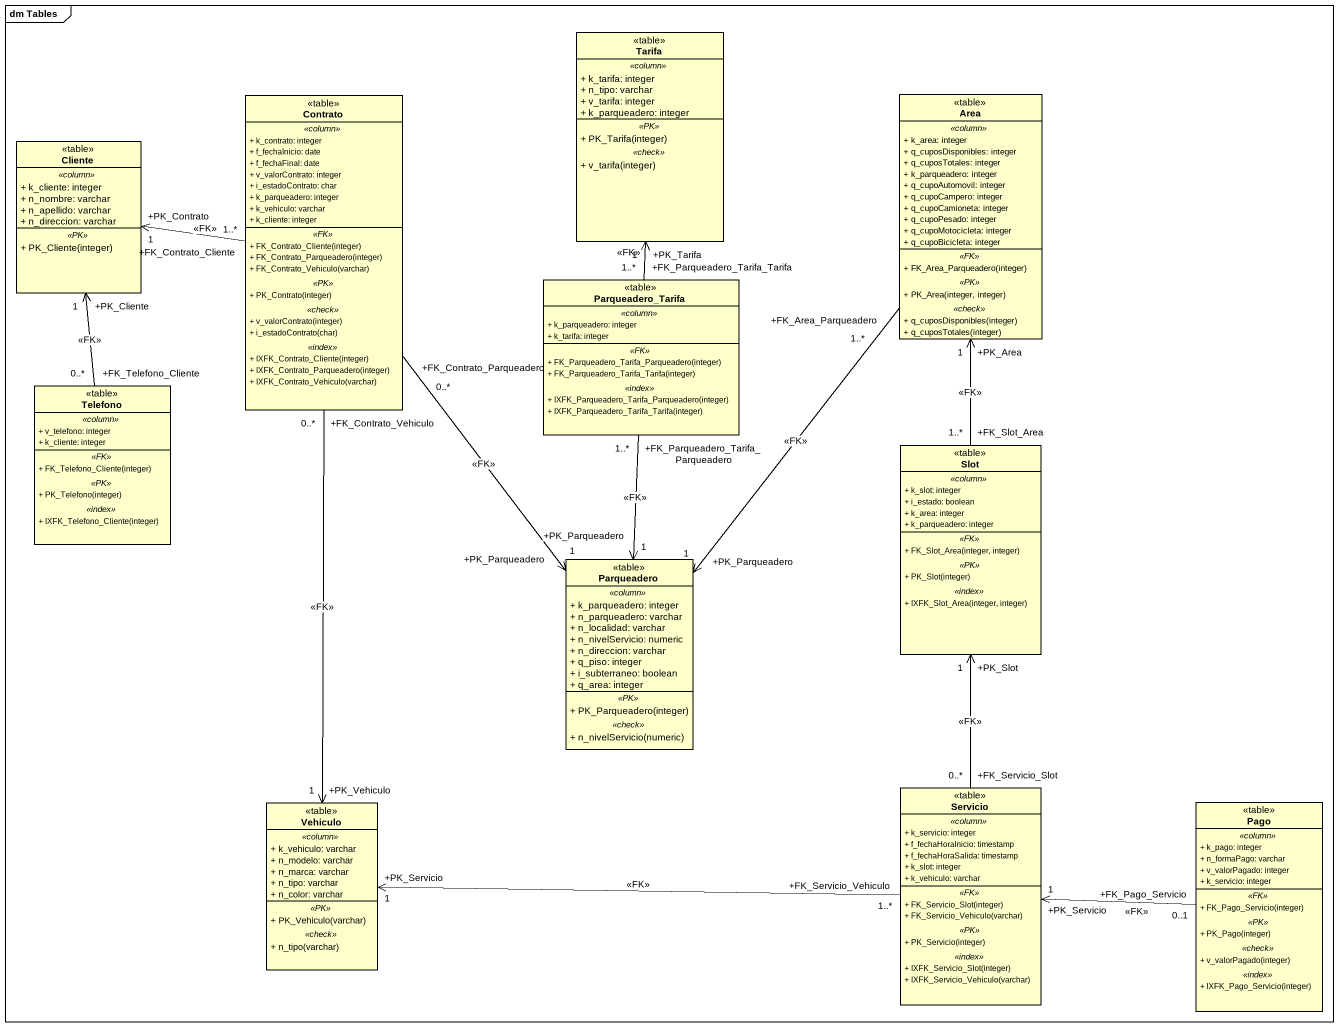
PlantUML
@startuml
mainframe dm Tables
hide circle
hide empty members
skinparam classAttributeIconSize 0
class Tarifa <<table>> {
  .. <<column>> ..
  + k_tarifa: integer
  + n_tipo: varchar
  + v_tarifa: integer
  + k_parqueadero: integer
  .. <<PK>> ..
  + PK_Tarifa(integer)
  .. <<check>> ..
  + v_tarifa(integer)
}
class Contrato <<table>> {
  .. <<column>> ..
  + k_contrato: integer
  + f_fechaInicio: date
  + f_fechaFinal: date
  + v_valorContrato: integer
  + i_estadoContrato: char
  + k_parqueadero: integer
  + k_vehiculo: varchar
  + k_cliente: integer
  .. <<FK>> ..
  + FK_Contrato_Cliente(integer)
  + FK_Contrato_Parqueadero(integer)
  + FK_Contrato_Vehiculo(varchar)
  .. <<PK>> ..
  + PK_Contrato(integer)
  .. <<check>> ..
  + v_valorContrato(integer)
  + i_estadoContrato(char)
  .. <<index>> ..
  + IXFK_Contrato_Cliente(integer)
  + IXFK_Contrato_Parqueadero(integer)
  + IXFK_Contrato_Vehiculo(varchar)
}
class Area <<table>> {
  .. <<column>> ..
  + k_area: integer
  + q_cuposDisponibles: integer
  + q_cuposTotales: integer
  + k_parqueadero: integer
  + q_cupoAutomovil: integer
  + q_cupoCampero: integer
  + q_cupoCamioneta: integer
  + q_cupoPesado: integer
  + q_cupoMotocicleta: integer
  + q_cupoBicicleta: integer
  .. <<FK>> ..
  + FK_Area_Parqueadero(integer)
  .. <<PK>> ..
  + PK_Area(integer, integer)
  .. <<check>> ..
  + q_cuposDisponibles(integer)
  + q_cuposTotales(integer)
}
class Cliente <<table>> {
  .. <<column>> ..
  + k_cliente: integer
  + n_nombre: varchar
  + n_apellido: varchar
  + n_direccion: varchar
  .. <<PK>> ..
  + PK_Cliente(integer)
}
class Parqueadero_Tarifa <<table>> {
  .. <<column>> ..
  + k_parqueadero: integer
  + k_tarifa: integer
  .. <<FK>> ..
  + FK_Parqueadero_Tarifa_Parqueadero(integer)
  + FK_Parqueadero_Tarifa_Tarifa(integer)
  .. <<index>> ..
  + IXFK_Parqueadero_Tarifa_Parqueadero(integer)
  + IXFK_Parqueadero_Tarifa_Tarifa(integer)
}
class Telefono <<table>> {
  .. <<column>> ..
  + v_telefono: integer
  + k_cliente: integer
  .. <<FK>> ..
  + FK_Telefono_Cliente(integer)
  .. <<PK>> ..
  + PK_Telefono(integer)
  .. <<index>> ..
  + IXFK_Telefono_Cliente(integer)
}
class Slot <<table>> {
  .. <<column>> ..
  + k_slot: integer
  + i_estado: boolean
  + k_area: integer
  + k_parqueadero: integer
  .. <<FK>> ..
  + FK_Slot_Area(integer, integer)
  .. <<PK>> ..
  + PK_Slot(integer)
  .. <<index>> ..
  + IXFK_Slot_Area(integer, integer)
}
class Parqueadero <<table>> {
  .. <<column>> ..
  + k_parqueadero: integer
  + n_parqueadero: varchar
  + n_localidad: varchar
  + n_nivelServicio: numeric
  + n_direccion: varchar
  + q_piso: integer
  + i_subterraneo: boolean
  + q_area: integer
  .. <<PK>> ..
  + PK_Parqueadero(integer)
  .. <<check>> ..
  + n_nivelServicio(numeric)
}
class Vehiculo <<table>> {
  .. <<column>> ..
  + k_vehiculo: varchar
  + n_modelo: varchar
  + n_marca: varchar
  + n_tipo: varchar
  + n_color: varchar
  .. <<PK>> ..
  + PK_Vehiculo(varchar)
  .. <<check>> ..
  + n_tipo(varchar)
}
class Servicio <<table>> {
  .. <<column>> ..
  + k_servicio: integer
  + f_fechaHoraInicio: timestamp
  + f_fechaHoraSalida: timestamp
  + k_slot: integer
  + k_vehiculo: varchar
  .. <<FK>> ..
  + FK_Servicio_Slot(integer)
  + FK_Servicio_Vehiculo(varchar)
  .. <<PK>> ..
  + PK_Servicio(integer)
  .. <<index>> ..
  + IXFK_Servicio_Slot(integer)
  + IXFK_Servicio_Vehiculo(varchar)
}
class Pago <<table>> {
  .. <<column>> ..
  + k_pago: integer
  + n_formaPago: varchar
  + v_valorPagado: integer
  + k_servicio: integer
  .. <<FK>> ..
  + FK_Pago_Servicio(integer)
  .. <<PK>> ..
  + PK_Pago(integer)
  .. <<check>> ..
  + v_valorPagado(integer)
  .. <<index>> ..
  + IXFK_Pago_Servicio(integer)
}
Contrato "+FK_Contrato_Cliente\n1..*" -left-> "+PK_Contrato\n1" Cliente : <<FK>>
Contrato "+FK_Contrato_Parqueadero\n0..*" --> "+PK_Parqueadero\n1" Parqueadero : <<FK>>
Contrato "+FK_Contrato_Vehiculo\n0..*" --> "+PK_Vehiculo\n1" Vehiculo : <<FK>>
Area "+FK_Area_Parqueadero\n1..*" --> "+PK_Parqueadero\n1" Parqueadero : <<FK>>
Parqueadero_Tarifa "+FK_Parqueadero_Tarifa_Tarifa\n1..*" -up-> "+PK_Tarifa\n1" Tarifa : <<FK>>
Parqueadero_Tarifa "+FK_Parqueadero_Tarifa_Parqueadero\n1..*" --> "+PK_Parqueadero\n1" Parqueadero : <<FK>>
Telefono "+FK_Telefono_Cliente\n0..*" -up-> "+PK_Cliente\n1" Cliente : <<FK>>
Slot "+FK_Slot_Area\n1..*" -up-> "+PK_Area\n1" Area : <<FK>>
Servicio "+FK_Servicio_Slot\n0..*" -up-> "+PK_Slot\n1" Slot : <<FK>>
Servicio "+FK_Servicio_Vehiculo\n1..*" -left-> "+PK_Servicio\n1" Vehiculo : <<FK>>
Pago "+FK_Pago_Servicio\n0..1" -left-> "+PK_Servicio\n1" Servicio : <<FK>>
@enduml
